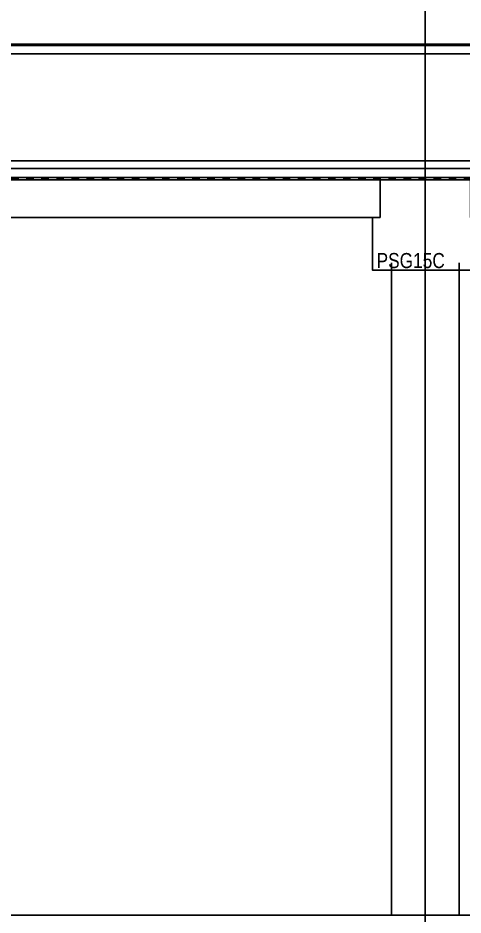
# Model space of a CAD drawing. Header units: millimetres. Extents: x 4754612 to 5801174, y 2368242 to 2777223.
# Drawn here: x 5089264 to 5095163, y 2607750 to 2619644 of the extents above; entities that cross this region are included whole.
import ezdxf
from ezdxf.enums import TextEntityAlignment as Align

# ---------------------------------------------------------------- set-up
doc = ezdxf.new("R2010")
doc.units = ezdxf.units.MM
doc.header["$LTSCALE"] = 1000
doc.linetypes.add('CEN', pattern=[6.2, 6, -0.1, 0, -0.1])
doc.linetypes.add('HIDDEN', pattern=[2, 1, -1])
doc.layers.get('DEFPOINTS').update_dxf_attribs({"color": 151})
for name, color, linetype in [('A-ELE-8', 8, 'Continuous'), ('A-FIN-4', 9, 'Continuous'), ('A-FIN-5', 8, 'Continuous'), ('A-중심선', 10, 'CEN'), ('CON', 2, 'Continuous'), ('FIN-1', 9, 'Continuous')]:
    doc.layers.add(name, color=color, linetype=linetype)
doc.styles.add('A.NARROW', font='ARIALN.TTF')

# ---------------------------------------------------------------- blocks, each defined once
blk = doc.blocks.new('zw$4221')
at = {"layer": 'CON'}
blk.add_lwpolyline([(-700, -500), (-700, -1200), (700, -1200), (700, -500), (600, -500), (600, 0), (-600, 0), (-600, -500)], close=True, dxfattribs=at)
at = {"layer": 'DEFPOINTS', "style": 'A.NARROW'}
blk.add_text('PSG15C', height=200, dxfattribs=at).set_placement((-646, -1072, 0), align=Align.MIDDLE_LEFT)

msp = doc.modelspace()

# ---------------------------------------------------------------- linework, layer by layer
at = {"layer": 'A-ELE-8'}
for p, q in [((5094213.3, 2616399.621), (5094213.3, 2607749.621)), ((5095113.3, 2616399.621), (5095113.3, 2607749.621))]:
    msp.add_line(p, q, dxfattribs=at)
at = {"layer": 'A-FIN-4'}
for p, q in [((5116293.3, 2617649.621), (4952163.3, 2617649.621)), ((5116863.301, 2617529.621), (4952163.3, 2617529.621))]:
    msp.add_line(p, q, dxfattribs=at)
at = {"layer": 'A-FIN-5', "linetype": 'HIDDEN', "ltscale": 0.1}
msp.add_line((5116873.861, 2617509.621), (4952163.3, 2617509.621), dxfattribs=at)
at = {"layer": 'A-중심선', "ltscale": 5}
for p, q in [((5094663.3, 2560495.412), (5094663.3, 2645427.791)), ((4867905.529, 2617749.621), (5176073.3, 2617749.621)), ((4867905.529, 2607749.621), (5176073.3, 2607749.621))]:
    msp.add_line(p, q, dxfattribs=at)
at = {"layer": 'CON'}
for p, q in [((4963263.3, 2617499.621), (5116063.3, 2617499.621)), ((5084263.3, 2616999.621), (5094063.3, 2616999.621)), ((4907563.3, 2607749.621), (5116763.3, 2607749.621))]:
    msp.add_line(p, q, dxfattribs=at)
at = {"layer": 'FIN-1'}
for p, q in [((5117311.81, 2619294.621), (4952288.301, 2619294.621)), ((5116829.332, 2619277.966), (4952288.301, 2619277.966)), ((5116829.332, 2619169.048), (4952288.301, 2619169.048))]:
    msp.add_line(p, q, dxfattribs=at)

# ---------------------------------------------------------------- block references
at = {"layer": 'CON'}
msp.add_blockref('zw$4221', (5094663.3, 2617499.621), dxfattribs=at)

doc.saveas('drawing.dxf')
